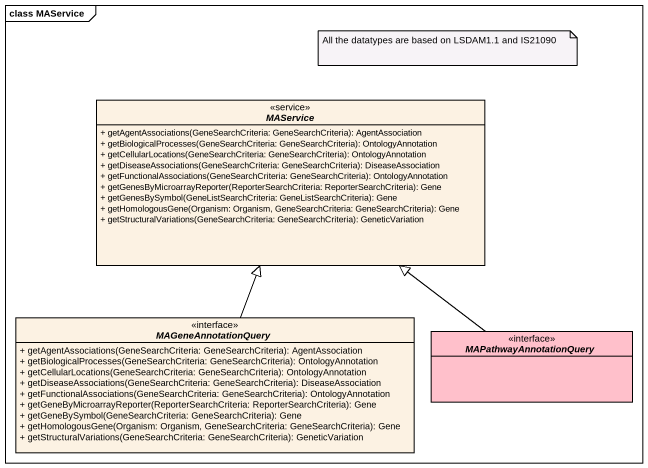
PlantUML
@startuml
mainframe class MAService
hide circle
hide empty members
skinparam classAttributeIconSize 0
interface MAService <<service>> {
  + getAgentAssociations(GeneSearchCriteria: GeneSearchCriteria): AgentAssociation
  + getBiologicalProcesses(GeneSearchCriteria: GeneSearchCriteria): OntologyAnnotation
  + getCellularLocations(GeneSearchCriteria: GeneSearchCriteria): OntologyAnnotation
  + getDiseaseAssociations(GeneSearchCriteria: GeneSearchCriteria): DiseaseAssociation
  + getFunctionalAssociations(GeneSearchCriteria: GeneSearchCriteria): OntologyAnnotation
  + getGenesByMicroarrayReporter(ReporterSearchCriteria: ReporterSearchCriteria): Gene
  + getGenesBySymbol(GeneListSearchCriteria: GeneListSearchCriteria): Gene
  + getHomologousGene(Organism: Organism, GeneSearchCriteria: GeneSearchCriteria): Gene
  + getStructuralVariations(GeneSearchCriteria: GeneSearchCriteria): GeneticVariation
}
interface MAGeneAnnotationQuery <<interface>> {
  + getAgentAssociations(GeneSearchCriteria: GeneSearchCriteria): AgentAssociation
  + getBiologicalProcesses(GeneSearchCriteria: GeneSearchCriteria): OntologyAnnotation
  + getCellularLocations(GeneSearchCriteria: GeneSearchCriteria): OntologyAnnotation
  + getDiseaseAssociations(GeneSearchCriteria: GeneSearchCriteria): DiseaseAssociation
  + getFunctionalAssociations(GeneSearchCriteria: GeneSearchCriteria): OntologyAnnotation
  + getGeneByMicroarrayReporter(ReporterSearchCriteria: ReporterSearchCriteria): Gene
  + getGeneBySymbol(GeneSearchCriteria: GeneSearchCriteria): Gene
  + getHomologousGene(Organism: Organism, GeneSearchCriteria: GeneSearchCriteria): Gene
  + getStructuralVariations(GeneSearchCriteria: GeneSearchCriteria): GeneticVariation
}
interface MAPathwayAnnotationQuery <<interface>> #FFC0CB
MAGeneAnnotationQuery -up-|> MAService
MAPathwayAnnotationQuery -up-|> MAService
note as N1
  All the datatypes are based on LSDAM1.1 and IS21090
end note
@enduml
